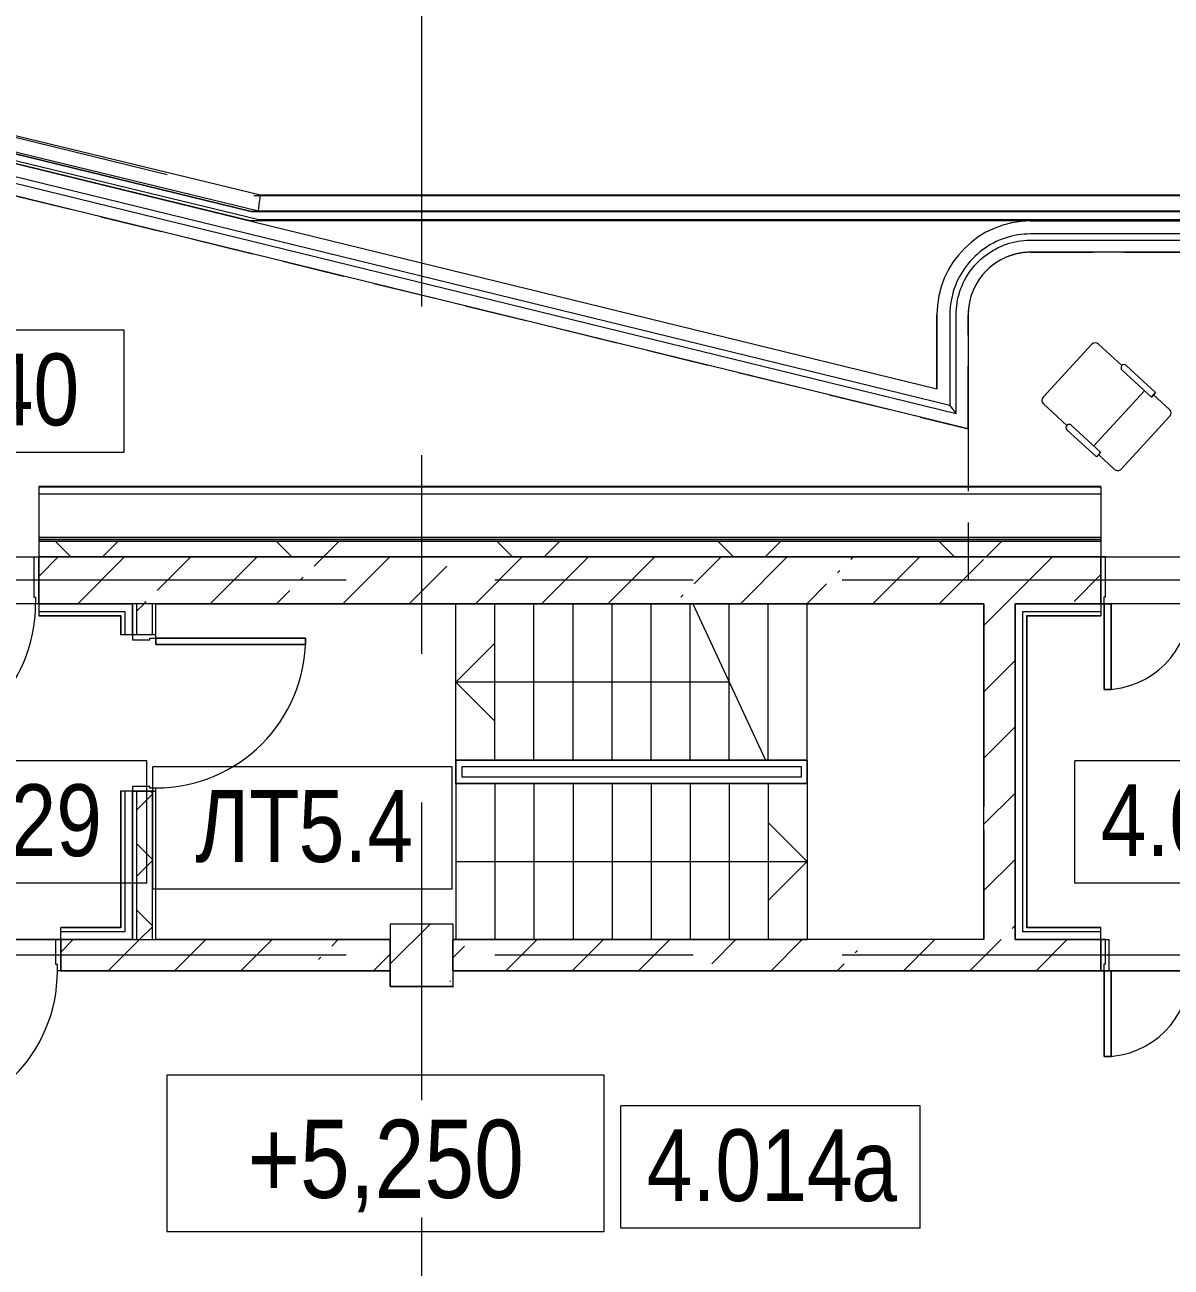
# Model space of a CAD drawing. Header units: millimetres. Extents: x 48966 to 294585, y -43515 to 30344.
# Drawn here: x 215837 to 223176, y -17879 to -9927 of the extents above; entities that cross this region are included whole.
import ezdxf

# ---------------------------------------------------------------- set-up
doc = ezdxf.new("R2010")
doc.units = ezdxf.units.MM
doc.linetypes.add('IMPORT-01 Штриховая _2 мм_', pattern=[600, 400, -200])
doc.linetypes.add('Осевые', pattern=[6350, 1270, -952.5, 3175, -952.5])
for name, color, linetype, lineweight in [('0-1', 7, 'Continuous', 5), ('0-2', 7, 'Continuous', 9), ('_Разделитель помещений_', 7, 'IMPORT-01 Штриховая _2 мм_', 9), ('Высотные отметки', 7, 'Continuous', 9), ('Двери', 7, 'Continuous', 9), ('Дуга', 7, 'Continuous', 9), ('Каркас_Импост', 7, 'Continuous', 9), ('Контуры', 7, 'Continuous', 9), ('Линии подступенков-1', 7, 'Continuous', 9), ('Линии свеса', 7, 'Continuous', 9), ('Ломаная', 7, 'Continuous', 9), ('Марки вырезов', 7, 'Continuous', 9), ('Марки помещений', 7, 'Continuous', 9), ('Обобщенные модели', 7, 'Continuous', 9), ('Обобщенные модели-1', 7, 'Continuous', 18), ('Оборудование', 7, 'Continuous', 9), ('Общие ребра', 7, 'Continuous', 9), ('Ограждение', 7, 'Continuous', 9), ('Оси-2', 7, 'Осевые', 9), ('Панель', 7, 'Continuous', 9), ('Перекрытия', 7, 'Continuous', 9), ('Поручни', 7, 'Continuous', 9), ('Рассадка бельэтаж_альт_dwg-1', 7, 'Continuous', 9), ('Стены', 7, 'Continuous', 9), ('Стены-1', 7, 'Continuous', 18), ('Стрелки вверх', 7, 'Continuous', 9), ('Черная _1 сплошная', 7, 'Continuous', 9), ('Штриховка разреза-1', 7, 'Continuous', 9)]:
    doc.layers.add(name, color=color, linetype=linetype, lineweight=lineweight)
doc.styles.add('Arial Narrow', font='Arial Narrow.ttf', dxfattribs={"height": 500})
doc.styles.add('Arial Narrow_1', font='Arial Narrow.ttf', dxfattribs={"height": 460})
pattern_1 = [(45, (0, 0), (-493.914, 493.914), []), (45, (493.9, 0), (-493.914, 493.914), [873.125, -174.625, 6.706, -167.919])]
pattern_2 = [(45, (108045.05, 0), (-424.264, 424.264), [600, -100, 20, -100]), (45, (108045.05, 424), (-424.264, 424.264), [])]

# ---------------------------------------------------------------- blocks, each defined once
blk = doc.blocks.new('Оборудование 3 - Оборудование 1-287707-План 4-го этажа на отм_ _6_600')
at = {"layer": 'Оборудование'}
for p, q in [((109300.2, -11017.4), (105402.3, -10073.1)), ((109288, -11120), (105378.1, -10172.9)), ((109281.7, -11172.8), (105365.7, -10224.2)), ((121159.1, -11017.4), (109300.2, -11017.4)), ((121159.1, -11120), (109288, -11120)), ((109281.7, -11172.8), (121159.1, -11172.8))]:
    blk.add_line(p, q, dxfattribs=at)
blk.add_open_spline([(109288, -11120), (109291.6, -11089.9), (109297.2, -11042.5), (109300.5, -11015.3), (109300.3, -11017.1), (109299.8, -11020.8)], degree=3, knots=[0, 0, 0, 0, 0.2222222, 0.4444444, 0.5910961, 0.5910961, 0.5910961, 0.5910961], dxfattribs=at)
blk = doc.blocks.new('510HO_ламели зала_rvt-1-План 4-го этажа на отм_ _6_600')
at = {"layer": '0-2'}
blk.add_blockref('Оборудование 3 - Оборудование 1-287707-План 4-го этажа на отм_ _6_600', (0, 0), dxfattribs=at)
blk = doc.blocks.new('Обобщенные модели 31 - Обобщенные модели 31-1216551-План 4-го этажа на отм_ _6_600')
at = {"layer": 'Обобщенные модели'}
h = blk.add_hatch(dxfattribs=at)
h.set_pattern_fill('FP_7', color=256, style=0, pattern_type=2)
h.set_pattern_definition(pattern_1)
h.paths.add_polyline_path([(110531.6, -16082.9), (110531.6, -15682.9), (110131.6, -15682.9), (110131.6, -16082.9)], flags=0)
h = blk.add_hatch(dxfattribs=at)
h.set_pattern_fill('FP_7', color=256, style=0, pattern_type=2)
h.set_pattern_definition(pattern_1)
h.paths.add_polyline_path([(116731.6, -16082.9), (117131.6, -16082.9), (117131.6, -15847.9), (116886.6, -15847.9), (116886.6, -15682.9), (116731.6, -15682.9), (116731.6, -15847.9)], flags=0)
h = blk.add_hatch(dxfattribs=at)
h.set_pattern_fill('FP_7', color=256, style=0, pattern_type=2)
h.set_pattern_definition(pattern_1)
h.paths.add_polyline_path([(117131.6, -15847.9), (117131.6, -15682.9), (116886.6, -15682.9), (116886.6, -15847.9)], flags=0)
at = {"layer": 'Обобщенные модели-1'}
for p, q in [((110531.6, -15682.9), (110131.6, -15682.9)), ((110131.6, -15682.9), (110131.6, -16082.9)), ((110531.6, -15682.9), (110531.6, -16082.9)), ((116731.6, -15682.9), (116886.6, -15682.9)), ((116731.6, -15682.9), (116731.6, -16082.9)), ((117131.6, -15682.9), (116886.6, -15682.9)), ((117131.6, -15682.9), (117131.6, -15847.9)), ((117131.6, -16082.9), (117131.6, -15847.9)), ((110131.6, -16082.9), (110531.6, -16082.9)), ((116731.6, -16082.9), (117131.6, -16082.9))]:
    blk.add_line(p, q, dxfattribs=at)
blk = doc.blocks.new('Дверь - Полуторная_001 - ДВ19_21-15-6256132-План 4-го этажа на отм_ _6_600')
at = {"layer": 'Двери'}
for p, q in [((-684, 1009), (-729, 1009)), ((-729, 1009), (-729, 100)), ((-684, 100), (-684, 1009)), ((684, 100), (684, 649)), ((684, 649), (729, 649)), ((729, 649), (729, 100)), ((-729, 100), (-684, 100)), ((729, 100), (684, 100))]:
    blk.add_line(p, q, dxfattribs=at)
for centre, radius, start, end in [((-729, 100), 909, 360, 90), ((729, 100), 549, 90, 180)]:
    blk.add_arc(centre, radius, start, end, dxfattribs=at)
at = {"layer": 'Каркас_Импост'}
for p, q in [((-730, 100), (-750, 100)), ((-750, 100), (-750, -100)), ((-730, 55), (-730, 100)), ((750, 100), (730, 100)), ((730, 100), (730, 55)), ((750, -100), (750, 100)), ((-720, 55), (-730, 55)), ((-720, -100), (-720, 55)), ((730, 55), (720, 55)), ((720, 55), (720, -100)), ((-750, -100), (-720, -100)), ((720, -100), (750, -100))]:
    blk.add_line(p, q, dxfattribs=at)
at = {"layer": 'Панель'}
for p, q in [((-729, 1009), (-684, 1009)), ((-729, 100), (-729, 1009)), ((-684, 1009), (-684, 100)), ((684, 649), (684, 100)), ((729, 649), (684, 649)), ((729, 100), (729, 649)), ((-684, 100), (-729, 100)), ((684, 100), (729, 100))]:
    blk.add_line(p, q, dxfattribs=at)
blk = doc.blocks.new('Дверь - Однопольная - ДВ13__21х10-8184595-План 4-го этажа на отм_ _6_600')
at = {"layer": 'Двери'}
for p, q in [((-479, -100), (-439, -100)), ((-479, -1058), (-479, -100)), ((-439, -100), (-439, -1058)), ((-439, -1058), (-479, -1058))]:
    blk.add_line(p, q, dxfattribs=at)
blk.add_arc((-479, -100), 958, 270, 0, dxfattribs=at)
at = {"layer": 'Каркас_Импост'}
for p, q in [((-500, 100), (-470, 100)), ((-500, -100), (-500, 100)), ((-470, 100), (-470, -60)), ((470, 100), (500, 100)), ((470, -60), (470, 100)), ((500, 100), (500, -100)), ((-480, -60), (-480, -100)), ((-470, -60), (-480, -60)), ((480, -60), (470, -60)), ((480, -100), (480, -60)), ((-480, -100), (-500, -100)), ((500, -100), (480, -100))]:
    blk.add_line(p, q, dxfattribs=at)
at = {"layer": 'Панель'}
for p, q in [((-439, -100), (-479, -100)), ((-479, -100), (-479, -1058)), ((-439, -1058), (-439, -100)), ((-479, -1058), (-439, -1058))]:
    blk.add_line(p, q, dxfattribs=at)
blk = doc.blocks.new('Дверь - Однопольная - ДВ13__21х10-8184594-План 4-го этажа на отм_ _6_600')
at = {"layer": 'Двери'}
for p, q in [((-479, -150), (-439, -150)), ((-479, -1108), (-479, -150)), ((-439, -150), (-439, -1108)), ((-439, -1108), (-479, -1108))]:
    blk.add_line(p, q, dxfattribs=at)
blk.add_arc((-479, -150), 958, 270, 0, dxfattribs=at)
at = {"layer": 'Каркас_Импост'}
for p, q in [((-500, 150), (-470, 150)), ((-500, -150), (-500, 150)), ((-470, 150), (-470, -110)), ((470, 150), (500, 150)), ((470, -110), (470, 150)), ((500, 150), (500, -150)), ((-480, -150), (-500, -150)), ((-480, -110), (-480, -150)), ((-470, -110), (-480, -110)), ((480, -110), (470, -110)), ((480, -150), (480, -110)), ((500, -150), (480, -150))]:
    blk.add_line(p, q, dxfattribs=at)
at = {"layer": 'Панель'}
for p, q in [((-439, -150), (-479, -150)), ((-479, -150), (-479, -1108)), ((-439, -1108), (-439, -150)), ((-479, -1108), (-439, -1108))]:
    blk.add_line(p, q, dxfattribs=at)
blk = doc.blocks.new('Дверь - Полуторная_001 - ДВ19_21-15-6256093-План 4-го этажа на отм_ _6_600')
at = {"layer": 'Двери'}
for p, q in [((-684, 1059), (-729, 1059)), ((-729, 1059), (-729, 150)), ((-684, 150), (-684, 1059)), ((684, 150), (684, 699)), ((684, 699), (729, 699)), ((729, 699), (729, 150)), ((-729, 150), (-684, 150)), ((729, 150), (684, 150))]:
    blk.add_line(p, q, dxfattribs=at)
for centre, radius, start, end in [((-729, 150), 909, 360, 90), ((729, 150), 549, 90, 180)]:
    blk.add_arc(centre, radius, start, end, dxfattribs=at)
at = {"layer": 'Каркас_Импост'}
for p, q in [((-730, 150), (-750, 150)), ((-750, 150), (-750, -150)), ((-730, 105), (-730, 150)), ((-720, 105), (-730, 105)), ((-720, -150), (-720, 105)), ((730, 105), (720, 105)), ((720, 105), (720, -150)), ((750, 150), (730, 150)), ((730, 150), (730, 105)), ((750, -150), (750, 150)), ((-750, -150), (-720, -150)), ((720, -150), (750, -150))]:
    blk.add_line(p, q, dxfattribs=at)
at = {"layer": 'Панель'}
for p, q in [((-729, 1059), (-684, 1059)), ((-729, 150), (-729, 1059)), ((-684, 1059), (-684, 150)), ((684, 699), (684, 150)), ((729, 699), (684, 699)), ((729, 150), (729, 699)), ((-684, 150), (-729, 150)), ((684, 150), (729, 150))]:
    blk.add_line(p, q, dxfattribs=at)
blk = doc.blocks.new('Дверь - Однопольная - ДВ2_21х10-6240634-План 4-го этажа на отм_ _6_600')
at = {"layer": 'Двери'}
for p, q in [((-439, 1033), (-479, 1033)), ((-479, 1033), (-479, 75)), ((-439, 75), (-439, 1033)), ((-479, 75), (-439, 75))]:
    blk.add_line(p, q, dxfattribs=at)
blk.add_arc((-479, 75), 958, 360, 90, dxfattribs=at)
at = {"layer": 'Каркас_Импост'}
for p, q in [((-480, 75), (-500, 75)), ((-500, 75), (-500, -75)), ((-480, 35), (-480, 75)), ((-470, 35), (-480, 35)), ((-470, -75), (-470, 35)), ((480, 35), (470, 35)), ((470, 35), (470, -75)), ((500, 75), (480, 75)), ((480, 75), (480, 35)), ((500, -75), (500, 75)), ((-500, -75), (-470, -75)), ((470, -75), (500, -75))]:
    blk.add_line(p, q, dxfattribs=at)
at = {"layer": 'Панель'}
for p, q in [((-479, 1033), (-439, 1033)), ((-479, 75), (-479, 1033)), ((-439, 1033), (-439, 75)), ((-439, 75), (-479, 75))]:
    blk.add_line(p, q, dxfattribs=at)
blk = doc.blocks.new('Базовая стена _ ОС20 - обшивка балкона _мин_вата_фанера 10мм _сталь - ___-6275406-План 4-го этажа на отм_ _6_600')
at = {"layer": 'Стены'}
for p, q in [((108702.9, -10887.3), (105450.5, -10092.2)), ((109241.4, -11121.9), (105426.7, -10189.4))]:
    blk.add_line(p, q, dxfattribs=at)
blk = doc.blocks.new('Базовая стена _ ОС20 - обшивка балкона _мин_вата_фанера 10мм _сталь - ___-6275407-План 4-го этажа на отм_ _6_600')
at = {"layer": 'Стены'}
for p, q in [((121146.6, -11021.9), (109258.5, -11021.9)), ((121146.6, -11121.9), (109241.4, -11121.9))]:
    blk.add_line(p, q, dxfattribs=at)
blk = doc.blocks.new('Ограждение - Ограждение-6394249-План 4-го этажа на отм_ _6_600')
at = {"layer": 'Поручни'}
for p, q in [((113714.6, -12363.6), (105366.2, -10322.8)), ((105358.6, -10362.1), (113754.6, -12414.6)), ((121146.6, -11265.9), (114231.6, -11265.9)), ((114231.6, -11305.9), (121146.6, -11305.9)), ((113714.6, -11782.9), (113714.6, -12363.6)), ((113754.6, -12414.6), (113754.6, -11782.9))]:
    blk.add_line(p, q, dxfattribs=at)
at = {"layer": 'Поручни', "flags": 128}
for points in [[(114231.6, -11265.9), (114210.9, -11266.3), (114190.3, -11267.5), (114169.7, -11269.6), (114149.3, -11272.5), (114128.9, -11276.2), (114108.7, -11280.7), (114088.7, -11286), (114069, -11292.1), (114049.5, -11299), (114030.3, -11306.7), (114011.4, -11315.1), (113992.9, -11324.3), (113974.7, -11334.2), (113957, -11344.8), (113939.7, -11356.2), (113922.9, -11368.2), (113906.5, -11380.9), (113890.7, -11394.2), (113875.5, -11408.1), (113860.8, -11422.7), (113846.6, -11437.8), (113833.2, -11453.5), (113820.3, -11469.7), (113808.1, -11486.4), (113796.6, -11503.5), (113785.8, -11521.2), (113775.7, -11539.2), (113766.3, -11557.6), (113757.6, -11576.4), (113749.8, -11595.5), (113742.7, -11615), (113736.3, -11634.6), (113730.8, -11654.6), (113726.1, -11674.7), (113722.1, -11695), (113719, -11715.4), (113716.8, -11736), (113715.3, -11756.6), (113714.7, -11777.3), (113714.6, -11782.9)], [(113754.6, -11782.9), (113755, -11763.8), (113756.1, -11744.8), (113758.1, -11725.8), (113760.7, -11706.9), (113764.1, -11688.1), (113768.3, -11669.5), (113773.2, -11651.1), (113778.8, -11632.8), (113785.2, -11614.8), (113792.3, -11597.1), (113800.1, -11579.7), (113808.5, -11562.6), (113817.7, -11545.9), (113827.5, -11529.5), (113837.9, -11513.5), (113849, -11498), (113860.7, -11482.9), (113873, -11468.4), (113885.9, -11454.3), (113899.3, -11440.7), (113913.2, -11427.7), (113927.7, -11415.2), (113942.6, -11403.4), (113958.1, -11392.1), (113973.9, -11381.5), (113990.2, -11371.5), (114006.8, -11362.2), (114023.8, -11353.5), (114041.1, -11345.6), (114058.8, -11338.3), (114076.7, -11331.7), (114094.9, -11325.9), (114113.2, -11320.8), (114131.8, -11316.4), (114150.5, -11312.8), (114169.4, -11310), (114188.4, -11307.8), (114207.4, -11306.5), (114226.5, -11305.9), (114231.6, -11305.9)]]:
    blk.add_lwpolyline(points, dxfattribs=at)
at = {"layer": 'Поручни'}
for points, knots in [([(113754.6, -12414.6), (113754.6, -12414.6), (113754.3, -12414.1), (113753.3, -12412.9), (113752.6, -12412), (113751.7, -12410.9), (113750.8, -12409.7), (113749.7, -12408.3), (113748.5, -12406.7), (113747.2, -12405.1), (113745.7, -12403.2), (113744.6, -12401.8), (113743.5, -12400.4), (113742.3, -12398.8), (113741.1, -12397.3), (113739.8, -12395.7), (113738.5, -12394.1), (113737.2, -12392.4), (113735.9, -12390.7), (113734.6, -12389.1), (113733.3, -12387.4), (113732, -12385.8), (113730.7, -12384.1), (113729.4, -12382.5), (113728.2, -12380.9), (113727, -12379.3), (113725.8, -12377.8), (113724.6, -12376.3), (113723.5, -12374.9), (113722.1, -12373.1), (113720.8, -12371.4), (113719.6, -12369.9), (113718.5, -12368.5), (113717.5, -12367.3), (113716.7, -12366.2), (113716, -12365.3), (113715, -12364), (113714.6, -12363.6), (113714.6, -12363.6)], [-1, -1, -1, -1, -0.916667, -0.875, -0.854167, -0.833333, -0.791667, -0.770833, -0.75, -0.708333, -0.6875, -0.666667, -0.645833, -0.625, -0.604167, -0.583333, -0.5625, -0.541667, -0.520833, -0.5, -0.479167, -0.458333, -0.4375, -0.416667, -0.395833, -0.375, -0.354167, -0.333333, -0.3125, -0.291667, -0.25, -0.229167, -0.208333, -0.166667, -0.145833, -0.125, -0.083333, 0, 0, 0, 0]), ([(113715.3, -12364.5), (113715.5, -12364.8), (113716, -12365.3), (113716.7, -12366.2), (113717.5, -12367.3), (113718.5, -12368.5), (113719.6, -12369.9), (113720.8, -12371.4), (113722.1, -12373.1), (113723.5, -12374.9), (113724.6, -12376.3), (113725.8, -12377.8), (113727, -12379.3), (113728.2, -12380.9), (113729.4, -12382.5), (113730.7, -12384.1), (113732, -12385.8), (113733.3, -12387.4), (113734.6, -12389.1), (113735.9, -12390.7), (113737.2, -12392.4), (113738.5, -12394.1), (113739.8, -12395.7), (113741.1, -12397.3), (113742.3, -12398.8), (113743.5, -12400.4), (113744.6, -12401.8), (113745.7, -12403.2), (113747.2, -12405.1), (113748.5, -12406.7), (113749.7, -12408.3), (113750.8, -12409.7), (113751.7, -12410.9), (113752.6, -12412), (113753.3, -12412.9), (113753.8, -12413.5), (113753.9, -12413.7)], [-0.9166667, -0.9166667, -0.9166667, -0.9166667, -0.875, -0.8541667, -0.8333333, -0.7916667, -0.7708333, -0.75, -0.7083333, -0.6875, -0.6666667, -0.6458333, -0.625, -0.6041667, -0.5833333, -0.5625, -0.5416667, -0.5208333, -0.5, -0.4791667, -0.4583333, -0.4375, -0.4166667, -0.3958333, -0.375, -0.3541667, -0.3333333, -0.3125, -0.2916667, -0.25, -0.2291667, -0.2083333, -0.1666667, -0.1458333, -0.125, -0.0833333, -0.0833333, -0.0833333, -0.0833333])]:
    blk.add_open_spline(points, degree=3, knots=knots, dxfattribs=at)
blk = doc.blocks.new('Рассадка бельэтаж_альт_dwg_Сидения_бельэтаж_dwg-6688605-План 4-го этажа на отм_ _6_600-7290137-План 4-го этажа на отм_ _6_600')
at = {"layer": 'Дуга'}
for centre in [(-352.6, 389.4), (-352.6, 389.4), (-705.1, 7.2)]:
    blk.add_arc(centre, 20, 47.31345, 227.31345, dxfattribs=at)
at = {"layer": 'Ломаная'}
for p, q in [((-559.5, 539.5), (-871.4, 201.4)), ((-547.1, -111.4), (-221.6, 241.5)), ((-869.7, 159), (-719.8, 20.8)), ((-60.1, 78.9), (-372, -259.3))]:
    blk.add_line(p, q, dxfattribs=at)
at = {"layer": 'Ломаная', "flags": 128}
for points in [[(-517.1, 541.2), (-367.3, 403)], [(-339, 404.1), (-151, 230.7)], [(-178.1, 201.3), (-151, 230.7), (-178.1, 201.3), (-366.1, 374.7)], [(-61.8, 121.3), (-164.5, 216), (-61.8, 121.3), (-82.1, 140)]]:
    blk.add_lwpolyline(points, close=True, dxfattribs=at)
for points in [[(-691.6, 21.9), (-503.5, -151.5), (-530.6, -180.9), (-718.7, -7.5)], [(-517.1, -166.2), (-414.4, -261), (-434.7, -242.3)]]:
    blk.add_lwpolyline(points, dxfattribs=at)
at = {"layer": 'Ломаная'}
for centre, start, end in [((-537.5, 519.2), 47.31345, 137.31345), ((-849.3, 181), 137.31345, 227.31345), ((-82.2, 99.2), 317.31345, 47.31345), ((-394, -238.9), 227.31345, 317.31345)]:
    blk.add_arc(centre, 30, start, end, dxfattribs=at)
blk = doc.blocks.new('Рассадка бельэтаж_альт_dwg-7290136-План 4-го этажа на отм_ _6_600')
blk.add_blockref('Рассадка бельэтаж_альт_dwg_Сидения_бельэтаж_dwg-6688605-План 4-го этажа на отм_ _6_600-7290137-План 4-го этажа на отм_ _6_600', (223009, -12211.7))
blk = doc.blocks.new('Марка помещения_Р - Марка помещения-4575829-План 4-го этажа на отм_ _6_600')
at = {"layer": 'Марки помещений'}
for p, q in [((-4.79375, -1.95625), (-4.79375, 1.95625)), ((4.79375, 1.95625), (-4.79375, 1.95625)), ((4.79375, -1.95625), (4.79375, 1.95625)), ((4.79375, -1.95625), (-4.79375, -1.95625))]:
    blk.add_line(p, q, dxfattribs=at)
blk = doc.blocks.new('Высотные отметки - Высотная отметка - Рамка_14мм длина-4459141-План 4-го этажа на отм_ _6_600')
at = {"layer": 'Высотные отметки'}
for p, q in [((7, 5), (-7, 5)), ((-7, 5), (-7, 0)), ((7, 0), (7, 5)), ((-7, 0), (7, 0))]:
    blk.add_line(p, q, dxfattribs=at)

msp = doc.modelspace()

# ---------------------------------------------------------------- hatches: boundary and pattern name
at = {"layer": 'Штриховка разреза-1'}
h = msp.add_hatch(dxfattribs=at)
h.set_pattern_fill('FP_3', color=256, style=0, pattern_type=2)
h.set_pattern_definition([(45, (108045, 0), (-707.107, 707.107), []), (135, (108045, 0), (-707.107, -707.107), [])])
h.paths.add_polyline_path([(224771.1, -13332.9), (224931.7, -13332.9), (224931.7, -13232.9), (224226.7, -13232.9), (224226.7, -13332.9)], flags=0)
h.paths.add_polyline_path([(222726.7, -13332.9), (222726.7, -13232.9), (215926.7, -13232.9), (215926.7, -13332.9), (222054.4, -13332.9)], flags=0)
h.paths.add_polyline_path([(214809.7, -13332.9), (214926.7, -13332.9), (214926.7, -13232.9), (213926.7, -13232.9), (213926.7, -13332.9), (214426.7, -13332.9)], flags=0)
h.paths.add_polyline_path([(212569.3, -13332.9), (213126.7, -13332.9), (213126.7, -13232.9), (212569.3, -13232.9)], flags=0)
h = msp.add_hatch(dxfattribs=at)
h.set_pattern_fill('FP_4', color=256, style=0, pattern_type=2)
h.set_pattern_definition(pattern_2)
h.paths.add_polyline_path([(224926.7, -13632.9), (224931.7, -13632.9), (224931.7, -13332.9), (224226.7, -13332.9), (224226.7, -13632.9), (224901.7, -13632.9)], flags=0)
h.paths.add_polyline_path([(221974.7, -13632.9), (222726.7, -13632.9), (222726.7, -13332.9), (215926.7, -13332.9), (215926.7, -13632.9), (221148.8, -13632.9)], flags=0)
h.paths.add_polyline_path([(214809.7, -13632.9), (214926.7, -13632.9), (214926.7, -13332.9), (214426.7, -13332.9), (214426.7, -13632.9), (214803.7, -13632.9)], flags=0)
h = msp.add_hatch(dxfattribs=at)
h.set_pattern_fill('FP_5', color=256, style=0, pattern_type=2)
h.set_pattern_definition([(45, (108045.05, 0), (-212.132, 212.132), []), (135, (108045.05, 0), (-212.132, -212.132), [])])
h.paths.add_polyline_path([(216620.9, -15782.9), (216651.7, -15782.9), (216651.7, -14832.9), (216551.7, -14832.9), (216551.7, -15782.9)], flags=0)
h.paths.add_polyline_path([(216620.9, -13832.9), (216651.7, -13832.9), (216651.7, -13632.9), (216551.7, -13632.9), (216551.7, -13832.9)], flags=0)
h = msp.add_hatch(dxfattribs=at)
h.set_pattern_fill('FP_4', color=256, style=0, pattern_type=2)
h.set_pattern_definition(pattern_2)
h.paths.add_polyline_path([(222054.4, -15782.9), (222176.7, -15782.9), (222176.7, -13632.9), (221976.7, -13634.5), (221976.7, -15782.9)], flags=0)
h = msp.add_hatch(dxfattribs=at)
h.set_pattern_fill('FP_4', color=256, style=0, pattern_type=2)
h.set_pattern_definition(pattern_2)
h.paths.add_polyline_path([(218176.7, -15982.9), (218176.7, -15782.9), (216066.7, -15782.9), (216066.7, -15982.9), (217526.4, -15982.9)], flags=0)
h.paths.add_polyline_path([(214726.7, -15982.9), (215066.7, -15982.9), (215066.7, -15782.9), (214726.7, -15782.9)], flags=0)
h = msp.add_hatch(dxfattribs=at)
h.set_pattern_fill('FP_4', color=256, style=0, pattern_type=2)
h.set_pattern_definition(pattern_2)
h.paths.add_polyline_path([(224776.7, -15982.9), (224776.7, -15782.9), (224226.7, -15782.9), (224226.7, -15982.9), (224771.1, -15982.9)], flags=0)
h.paths.add_polyline_path([(222726.7, -15982.9), (222726.7, -15782.9), (218576.7, -15782.9), (218576.7, -15982.9), (222054.4, -15982.9)], flags=0)

# ---------------------------------------------------------------- linework, layer by layer
at = {"layer": '_Разделитель помещений_'}
for p, q in [((213409.8, -10442.9), (221876.7, -12512.7)), ((222276.7, -11382.9), (229191.7, -11382.9)), ((221876.7, -12512.7), (221876.7, -11782.9)), ((221876.7, -12512.7), (221876.7, -13482.9))]:
    msp.add_line(p, q, dxfattribs=at)
msp.add_arc((222276.7, -11782.9), 400, 90, 180, dxfattribs=at)
at = {"layer": 'Высотные отметки'}
msp.add_line((218147.3, -17650.4), (218147.3, -17650.4), dxfattribs=at)
msp.add_line((218147.3, -17650.4), (218147.3, -17650.4), dxfattribs=at)
at = {"layer": 'Контуры'}
for p, q in [((218596.7, -13634.5), (216676.5, -13634.5)), ((221846.7, -13634.5), (218596.7, -13634.5)), ((220846.7, -13634.5), (220113.5, -13634.5)), ((221976.7, -13634.5), (220846.7, -13634.5)), ((220846.7, -14634.5), (220846.7, -13634.5)), ((221906.7, -13634.5), (221846.7, -13634.5)), ((221976.7, -15782.9), (221976.7, -13634.5)), ((220846.7, -14634.5), (220579.8, -14634.5)), ((218596.7, -14782.9), (218596.7, -15782.9)), ((216476.7, -15782.9), (218176.7, -15782.9)), ((218576.7, -15782.9), (218596.7, -15782.9)), ((218596.7, -15782.9), (220846.7, -15782.9))]:
    msp.add_line(p, q, dxfattribs=at)
at = {"layer": 'Линии подступенков-1'}
for p, q in [((218596.7, -14634.5), (218596.7, -13634.5)), ((218846.7, -14634.5), (218846.7, -13634.5)), ((219096.7, -14634.5), (219096.7, -13634.5)), ((219346.7, -14634.5), (219346.7, -13634.5)), ((219596.7, -14634.5), (219596.7, -13634.5)), ((219846.7, -14634.5), (219846.7, -13634.5)), ((220096.7, -14634.5), (220096.7, -13634.5)), ((220346.7, -14134.5), (220346.7, -13634.5)), ((220346.7, -14634.5), (220346.7, -13634.5)), ((220596.7, -14634.5), (220596.7, -13634.5)), ((220596.7, -14634.5), (220596.7, -13634.5)), ((220846.7, -14634.5), (220846.7, -13634.5)), ((220846.7, -14634.5), (220846.7, -13634.5)), ((218596.7, -14782.9), (218596.7, -15782.9)), ((218846.7, -14782.9), (218846.7, -15782.9)), ((219096.7, -14782.9), (219096.7, -15782.9)), ((219346.7, -14782.9), (219346.7, -15782.9)), ((219596.7, -14782.9), (219596.7, -15782.9)), ((219846.7, -14782.9), (219846.7, -15782.9)), ((220096.7, -14782.9), (220096.7, -15782.9)), ((220346.7, -14782.9), (220346.7, -15782.9)), ((220596.7, -14782.9), (220596.7, -15782.9)), ((220846.7, -14782.9), (220846.7, -15782.9))]:
    msp.add_line(p, q, dxfattribs=at)
at = {"layer": 'Линии свеса'}
for p, q in [((218846.7, -14634.5), (218846.7, -13634.5)), ((219096.7, -14634.5), (219096.7, -13634.5)), ((219346.7, -14634.5), (219346.7, -13634.5)), ((219596.7, -14634.5), (219596.7, -13634.5)), ((219846.7, -14634.5), (219846.7, -13634.5)), ((220096.7, -14634.5), (220096.7, -13634.5)), ((220346.7, -14134.5), (220346.7, -13634.5)), ((220346.7, -14634.5), (220346.7, -13634.5)), ((220596.7, -14634.5), (220596.7, -13634.5)), ((220596.7, -14634.5), (220596.7, -13634.5)), ((220846.7, -14634.5), (220846.7, -13634.5)), ((218846.7, -14782.9), (218846.7, -15782.9)), ((219096.7, -14782.9), (219096.7, -15782.9)), ((219346.7, -14782.9), (219346.7, -15782.9)), ((219596.7, -14782.9), (219596.7, -15782.9)), ((219846.7, -14782.9), (219846.7, -15782.9)), ((220096.7, -14782.9), (220096.7, -15782.9)), ((220346.7, -14782.9), (220346.7, -15782.9)), ((220596.7, -14782.9), (220596.7, -15782.9))]:
    msp.add_line(p, q, dxfattribs=at)
at = {"layer": 'Марки вырезов'}
msp.add_line((220113.5, -13634.5), (220579.8, -14634.5), dxfattribs=at)
at = {"layer": 'Общие ребра'}
for p, q in [((215926.7, -12883.9), (222726.7, -12883.9)), ((215926.7, -12928.9), (222726.7, -12928.9)), ((215926.7, -13206.9), (222726.7, -13206.9)), ((215926.7, -13208.9), (222726.7, -13208.9)), ((215926.7, -13220.9), (222726.7, -13220.9)), ((215926.7, -13232.9), (222726.7, -13232.9)), ((222726.7, -13332.9), (215926.7, -13332.9)), ((215926.7, -13332.9), (222726.7, -13332.9)), ((215926.7, -13632.9), (216449.7, -13632.9)), ((216449.7, -13632.9), (215926.7, -13632.9)), ((216476.7, -13632.9), (216449.7, -13632.9)), ((216551.7, -13632.9), (216526.7, -13632.9)), ((216526.7, -13632.9), (216526.7, -13832.9)), ((216526.7, -13832.9), (216526.7, -13632.9)), ((216651.7, -13632.9), (216551.7, -13632.9)), ((216551.7, -13632.9), (216551.7, -13832.9)), ((216676.7, -13632.9), (216651.7, -13632.9)), ((216651.7, -13632.9), (216651.7, -13832.9)), ((216676.7, -13832.9), (216676.7, -13632.9)), ((216678.7, -13632.9), (221974.7, -13632.9)), ((222226.7, -13632.9), (222253.7, -13632.9)), ((222253.7, -13632.9), (222726.7, -13632.9)), ((222726.7, -13632.9), (222253.7, -13632.9)), ((215926.7, -13682.9), (216449.7, -13682.9)), ((215926.7, -13707.9), (216449.7, -13707.9)), ((216449.7, -13682.9), (216451.7, -13682.9)), ((216449.7, -13707.9), (216451.7, -13707.9)), ((216451.7, -13682.9), (216476.7, -13682.9)), ((216451.7, -13707.9), (216451.7, -13832.9)), ((216476.7, -13682.9), (216476.7, -13832.9)), ((222226.7, -15732.9), (222226.7, -13682.9)), ((222226.7, -13682.9), (222251.7, -13682.9)), ((222251.7, -13682.9), (222253.7, -13682.9)), ((222251.7, -15707.9), (222251.7, -13707.9)), ((222251.7, -13707.9), (222253.7, -13707.9)), ((222253.7, -13682.9), (222726.7, -13682.9)), ((222253.7, -13707.9), (222726.7, -13707.9)), ((216451.7, -14832.9), (216451.7, -15705.9)), ((216476.7, -14832.9), (216476.7, -15705.9)), ((216526.7, -14832.9), (216526.7, -15705.9)), ((216526.7, -15705.9), (216526.7, -14832.9)), ((216551.7, -14832.9), (216551.7, -15782.9)), ((216651.7, -14832.9), (216651.7, -15782.9)), ((216676.7, -15782.9), (216676.7, -14832.9)), ((216451.7, -15707.9), (216066.7, -15707.9)), ((216476.7, -15732.9), (216066.7, -15732.9)), ((216451.7, -15705.9), (216451.7, -15707.9)), ((216476.7, -15705.9), (216476.7, -15707.9)), ((216476.7, -15707.9), (216476.7, -15732.9)), ((216526.7, -15732.9), (216526.7, -15705.9)), ((222251.7, -15732.9), (222226.7, -15732.9)), ((222253.7, -15707.9), (222251.7, -15707.9)), ((222253.7, -15732.9), (222251.7, -15732.9)), ((222726.7, -15707.9), (222253.7, -15707.9)), ((222726.7, -15732.9), (222253.7, -15732.9)), ((216526.7, -15782.9), (216066.7, -15782.9)), ((216066.7, -15782.9), (216526.7, -15782.9)), ((216526.7, -15782.9), (216551.7, -15782.9)), ((216551.7, -15782.9), (216651.7, -15782.9)), ((216651.7, -15782.9), (216676.7, -15782.9)), ((222226.7, -15782.9), (222253.7, -15782.9)), ((222726.7, -15782.9), (222253.7, -15782.9)), ((222253.7, -15782.9), (222726.7, -15782.9)), ((216066.7, -15982.9), (218176.7, -15982.9)), ((218576.7, -15982.9), (222726.7, -15982.9))]:
    msp.add_line(p, q, dxfattribs=at)
at = {"layer": 'Оси-2'}
for p, q in [((218376.7, 25417.1), (218376.7, -41737.8)), ((258216.7, -13482.9), (199731.8, -13482.9)), ((258216.7, -15882.9), (199731.8, -15882.9))]:
    msp.add_line(p, q, dxfattribs=at)
at = {"layer": 'Перекрытия'}
for p, q in [((221876.7, -12512.7), (213409.8, -10442.9)), ((229191.7, -11182.9), (222276.7, -11182.9)), ((229191.7, -11382.9), (222276.7, -11382.9)), ((221676.7, -11782.9), (221676.7, -12257.9)), ((221876.7, -11782.9), (221876.7, -12512.7)), ((214426.7, -13332.9), (232619, -13332.9)), ((216526.7, -13632.9), (214726.7, -13632.9)), ((224776.7, -13632.9), (222176.7, -13632.9)), ((222176.7, -13632.9), (222176.7, -15782.9)), ((214726.7, -15782.9), (216526.7, -15782.9)), ((216066.7, -15782.9), (215066.7, -15782.9)), ((216066.7, -15982.9), (216066.7, -15782.9)), ((222176.7, -15782.9), (222776.7, -15782.9)), ((222776.7, -15782.9), (222776.7, -15982.9)), ((218176.7, -15982.9), (216066.7, -15982.9)), ((218176.7, -16082.9), (218176.7, -15982.9)), ((224776.7, -15982.9), (218576.7, -15982.9)), ((218576.7, -15982.9), (218576.7, -16082.9)), ((222776.7, -15982.9), (224276.7, -15982.9)), ((218576.7, -16082.9), (218176.7, -16082.9))]:
    msp.add_line(p, q, dxfattribs=at)
for radius in [600, 400]:
    msp.add_arc((222276.7, -11782.9), radius, 90, 180, dxfattribs=at)
at = {"layer": 'Стены'}
for p, q in [((213457.3, -10248.6), (221676.7, -12257.9)), ((217279.1, -11182.9), (213457.3, -10248.6)), ((213471.8, -10189.4), (217286.5, -11121.9)), ((221676.7, -12463.8), (213409.8, -10442.9)), ((217286.5, -11121.9), (229191.7, -11121.9)), ((229191.7, -11182.9), (217279.1, -11182.9)), ((222276.7, -11182.9), (229191.7, -11182.9)), ((229191.7, -11382.9), (222276.7, -11382.9)), ((221676.7, -12257.9), (221676.7, -11782.9)), ((221876.7, -11782.9), (221876.7, -12512.7)), ((221676.7, -12463.8), (221876.7, -12512.7))]:
    msp.add_line(p, q, dxfattribs=at)
for radius in [600, 400]:
    msp.add_arc((222276.7, -11782.9), radius, 90, 180, dxfattribs=at)
at = {"layer": 'Стены-1'}
for p, q in [((222726.7, -12881.9), (215926.7, -12881.9)), ((215926.7, -12881.9), (215926.7, -13332.9)), ((222726.7, -12881.9), (222726.7, -13332.9)), ((215926.7, -13632.9), (215926.7, -13332.9)), ((222726.7, -13632.9), (222726.7, -13332.9)), ((215926.7, -13632.9), (215926.7, -13709.9)), ((216449.7, -13632.9), (216526.7, -13632.9)), ((216526.7, -13632.9), (216476.7, -13632.9)), ((216676.7, -13632.9), (216678.7, -13632.9)), ((221974.7, -13632.9), (221976.7, -13632.9)), ((221976.7, -13632.9), (221976.7, -14930.9)), ((222176.7, -15782.9), (222176.7, -13632.9)), ((222176.7, -13632.9), (222253.7, -13632.9)), ((222176.7, -13632.9), (222176.7, -15782.9)), ((222176.7, -13632.9), (222226.7, -13632.9)), ((222726.7, -13632.9), (222726.7, -13709.9)), ((215926.7, -13709.9), (216449.7, -13709.9)), ((216449.7, -13709.9), (216449.7, -13832.9)), ((222253.7, -15705.9), (222253.7, -13709.9)), ((222253.7, -13709.9), (222726.7, -13709.9)), ((216526.7, -13832.9), (216449.7, -13832.9)), ((216676.7, -13832.9), (216526.7, -13832.9)), ((216449.7, -14832.9), (216449.7, -15705.9)), ((216526.7, -14832.9), (216449.7, -14832.9)), ((216676.7, -14832.9), (216526.7, -14832.9)), ((221976.7, -15084.9), (221976.7, -15782.9)), ((216449.7, -15705.9), (216066.7, -15705.9)), ((216066.7, -15782.9), (216066.7, -15705.9)), ((216526.7, -15705.9), (216526.7, -15782.9)), ((216526.7, -15782.9), (216526.7, -15732.9)), ((222726.7, -15705.9), (222253.7, -15705.9)), ((222726.7, -15782.9), (222726.7, -15705.9)), ((216066.7, -15982.9), (216066.7, -15782.9)), ((218176.7, -15782.9), (216676.7, -15782.9)), ((218176.7, -15982.9), (218176.7, -15782.9)), ((221976.7, -15782.9), (218576.7, -15782.9)), ((218576.7, -15982.9), (218576.7, -15782.9)), ((222253.7, -15782.9), (222176.7, -15782.9)), ((222176.7, -15782.9), (222226.7, -15782.9)), ((222726.7, -15982.9), (222726.7, -15782.9)), ((218576.7, -15984.9), (218576.7, -16082.9)), ((218578.7, -16084.9), (218578.7, -15984.9)), ((218576.7, -16084.9), (218578.7, -16084.9))]:
    msp.add_line(p, q, dxfattribs=at)
at = {"layer": 'Стрелки вверх'}
for p, q in [((218596.7, -14134.5), (218846.7, -13884.5)), ((218846.7, -14134.5), (218596.7, -14134.5)), ((218596.7, -14134.5), (218846.7, -14384.5)), ((219096.7, -14134.5), (218846.7, -14134.5)), ((219346.7, -14134.5), (219096.7, -14134.5)), ((219596.7, -14134.5), (219346.7, -14134.5)), ((219846.7, -14134.5), (219596.7, -14134.5)), ((220096.7, -14134.5), (219846.7, -14134.5)), ((220346.7, -14134.5), (220096.7, -14134.5)), ((220846.7, -15282.9), (220596.7, -15032.9)), ((218596.7, -15282.9), (218846.7, -15282.9)), ((218846.7, -15282.9), (219096.7, -15282.9)), ((219096.7, -15282.9), (219346.7, -15282.9)), ((219346.7, -15282.9), (219596.7, -15282.9)), ((219596.7, -15282.9), (219846.7, -15282.9)), ((219846.7, -15282.9), (220096.7, -15282.9)), ((220096.7, -15282.9), (220346.7, -15282.9)), ((220346.7, -15282.9), (220596.7, -15282.9)), ((220596.7, -15282.9), (220846.7, -15282.9)), ((220846.7, -15282.9), (220596.7, -15532.9))]:
    msp.add_line(p, q, dxfattribs=at)
at = {"layer": 'Черная _1 сплошная'}
for p, q in [((220846.7, -14634.5), (218596.7, -14634.5)), ((218596.7, -14634.5), (218596.7, -14782.9)), ((218596.7, -14634.5), (220846.7, -14634.5)), ((218596.7, -14782.9), (218596.7, -14634.5)), ((218636.7, -14742.9), (218636.7, -14674.5)), ((218636.7, -14674.5), (220806.7, -14674.5)), ((220806.7, -14674.5), (220806.7, -14742.9)), ((220846.7, -14782.9), (220846.7, -14634.5)), ((220846.7, -14634.5), (220846.7, -14782.9)), ((218596.7, -14782.9), (220846.7, -14782.9)), ((220846.7, -14782.9), (218596.7, -14782.9)), ((220806.7, -14742.9), (218636.7, -14742.9))]:
    msp.add_line(p, q, dxfattribs=at)

# ---------------------------------------------------------------- block references
at = {"layer": '0-1'}
msp.add_blockref('510HO_ламели зала_rvt-1-План 4-го этажа на отм_ _6_600', (108045, 0), dxfattribs=at)
at = {"layer": 'Высотные отметки', "xscale": 199.9999999999999, "yscale": 199.9999999999999, "zscale": 199.9999999999999}
msp.add_blockref('Высотные отметки - Высотная отметка - Рамка_14мм длина-4459141-План 4-го этажа на отм_ _6_600', (218147.3, -17650.4), dxfattribs=at)
at = {"layer": 'Двери'}
for name, p in [('Дверь - Однопольная - ДВ13__21х10-8184594-План 4-го этажа на отм_ _6_600', (215426.7, -13482.9)), ('Дверь - Однопольная - ДВ13__21х10-8184595-План 4-го этажа на отм_ _6_600', (215566.7, -15882.9))]:
    msp.add_blockref(name, p, dxfattribs=at)
for name, p, rotation in [('Дверь - Полуторная_001 - ДВ19_21-15-6256093-План 4-го этажа на отм_ _6_600', (223476.7, -13482.9), 180), ('Дверь - Однопольная - ДВ2_21х10-6240634-План 4-го этажа на отм_ _6_600', (216601.7, -14332.9), 270), ('Дверь - Полуторная_001 - ДВ19_21-15-6256132-План 4-го этажа на отм_ _6_600', (223476.7, -15882.9), 180)]:
    msp.add_blockref(name, p, dxfattribs=dict(at, rotation=rotation))
at = {"layer": 'Марки помещений', "xscale": 199.9999999999999, "yscale": 199.9999999999999, "zscale": 199.9999999999999}
for p in [(215514.5, -12273), (215660.4, -15030.4), (217615.4, -15067.9), (223518.4, -15030.4), (220611.5, -17238.7)]:
    msp.add_blockref('Марка помещения_Р - Марка помещения-4575829-План 4-го этажа на отм_ _6_600', p, dxfattribs=at)
at = {"layer": 'Обобщенные модели'}
msp.add_blockref('Обобщенные модели 31 - Обобщенные модели 31-1216551-План 4-го этажа на отм_ _6_600', (108045, 0), dxfattribs=at)
at = {"layer": 'Ограждение'}
msp.add_blockref('Ограждение - Ограждение-6394249-План 4-го этажа на отм_ _6_600', (108045, 0), dxfattribs=at)
at = {"layer": 'Рассадка бельэтаж_альт_dwg-1'}
msp.add_blockref('Рассадка бельэтаж_альт_dwg-7290136-План 4-го этажа на отм_ _6_600', (219, -300), dxfattribs=at)
at = {"layer": 'Стены'}
for name in ['Базовая стена _ ОС20 - обшивка балкона _мин_вата_фанера 10мм _сталь - ___-6275406-План 4-го этажа на отм_ _6_600', 'Базовая стена _ ОС20 - обшивка балкона _мин_вата_фанера 10мм _сталь - ___-6275407-План 4-го этажа на отм_ _6_600']:
    msp.add_blockref(name, (108045, 0), dxfattribs=at)

# ---------------------------------------------------------------- texts
at = {"layer": 'Марки помещений', "char_height": 460, "attachment_point": 1, "style": 'Arial Narrow_1'}
for s, insert, width in [('4.040', (214866.6, -12031.1), 1587.341), ('4.029', (215012.5, -14788.5), 1587.341), ('4.012', (222725.5, -14788.5), 1587.341), ('ЛТ', (216928.5, -14826), 801.687), ('5.4', (217590, -14826), 881.856), ('4.014', (219818.6, -16996.9), 1587.341), ('\\fArial Narrow|b0|i0|c204|p34|;а', (221128.3, -16996.9), 352.742)]:
    msp.add_mtext(s, dxfattribs=dict(at, insert=insert, width=width))

# ---------------------------------------------------------------- next in the draw order: texts
at = {"layer": 'Высотные отметки', "insert": (217264.6, -16936.1), "char_height": 500, "width": 2118.479, "attachment_point": 1, "line_spacing_factor": 0.974696, "style": 'Arial Narrow', "bg_fill": 3, "box_fill_scale": 1.25, "bg_fill_color": 256, "bg_fill_true_color": 13158600, "bg_fill_transparency": 0}
msp.add_mtext('+5,250', dxfattribs=at)

doc.saveas('drawing.dxf')
